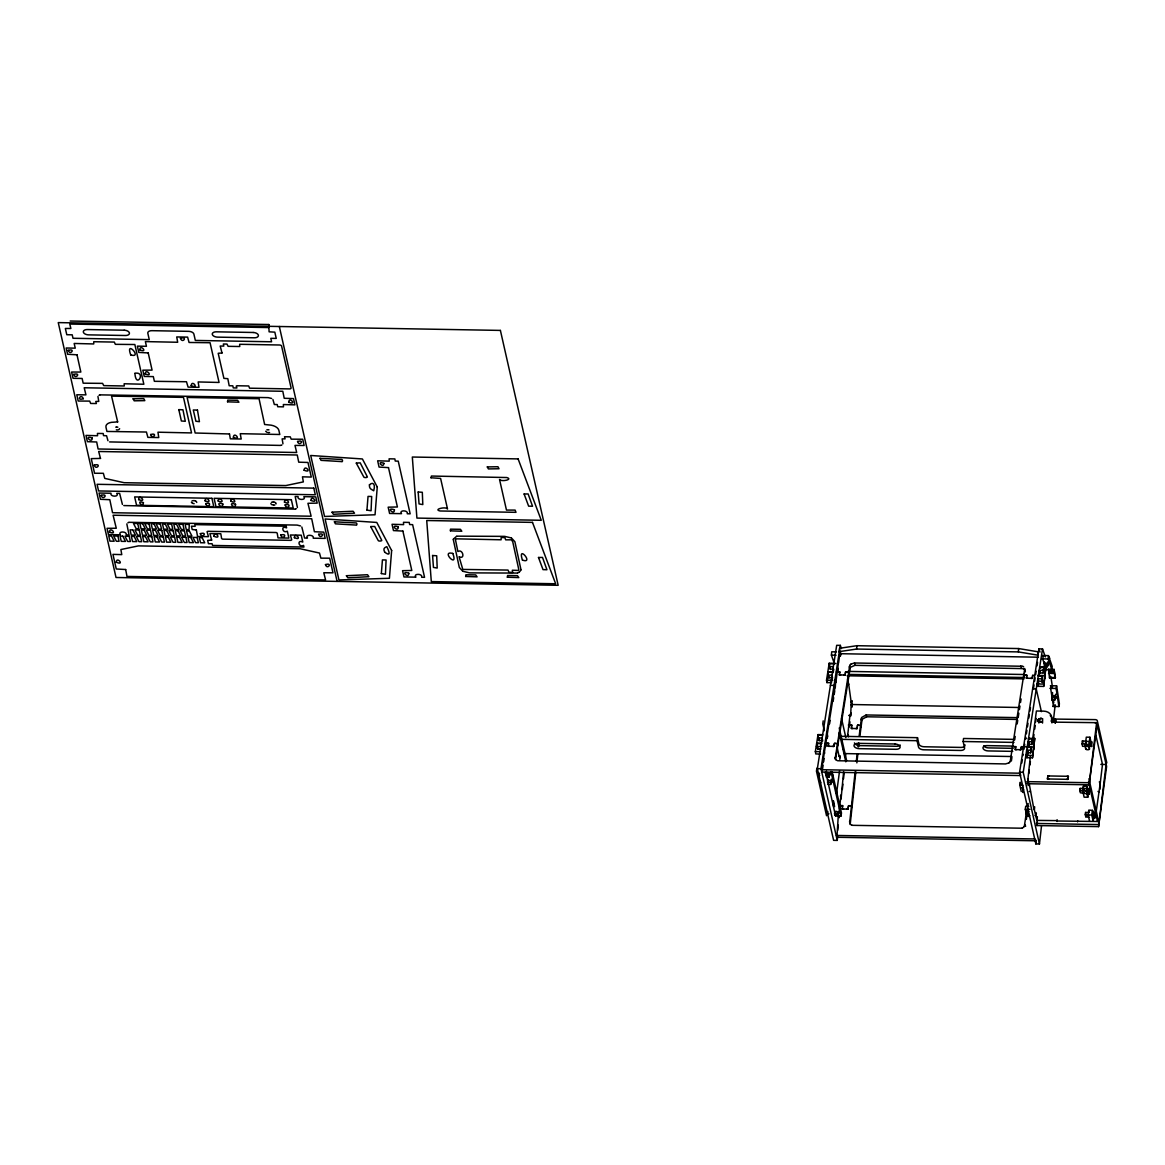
<?xml version="1.0" encoding="UTF-8"?>
<svg xmlns="http://www.w3.org/2000/svg" width="1165" height="1165" viewBox="0 0 1165 1165"><rect width="100%" height="100%" fill="white"/><g stroke="black" fill="none" stroke-linecap="round" stroke-linejoin="round"><path stroke-width="1.5" d="M833.325 800.996L832.931 804.025M839.382 755.619L839.222 756.697L837.14 747.406M1051.325 686.666L1051.209 685.763L1050.714 688.821L1053.466 706.441L1053.786 704.738M119.645 428.676L118.83 429.71M196.754 502.45L196.332 501.518M276.163 503.848L275.741 502.916M453.258 539.453L459.33 567.501L462.665 571.127M520.988 569.802L514.901 541.754L511.581 538.114M827.485 781.162C829.189 778.628 834.373 782.865 830.485 782.924M1050.16 675.977L1049.505 677.972L1048.515 669.263M834.475 664.341L834.723 663.497M1038.408 685.311L1038.19 686.287L1037.971 682.967M1040.316 667.967L1040.476 666.962L1040.622 667.793M1025.52 739.265L1025.841 738.377M1027.224 756.668L1027.079 757.672L1027.37 750.668L1027.617 752.692M1083.989 792.739L1083.858 793.569L1083.392 791.632M1087.629 792.812C1086.93 795.695 1086.901 786.681 1087.586 789.258M1029.146 739.091L1029.292 738.333L1029.452 739.163M1030.661 753.143L1031.316 747.391L1027.079 747.318M1031.112 750.304L1031.316 747.391M1032.001 744.639L1032.641 738.887L1028.418 738.814M1032.438 741.814L1032.641 738.887M1041.83 681.787L1042.486 676.035L1038.263 675.948M1042.078 681.875L1042.486 676.035M1043.17 673.283L1043.825 667.53L1039.588 667.458M1043.607 670.443L1043.825 667.53M818.558 773.662L819.592 773.225M834.082 662.798L831.402 655.138L831.723 651.803L836.397 651.876M839.193 651.643L839.514 648.293L856.901 645.701L1018.647 648.556L1038.102 651.803L1037.782 655.152L1018.341 651.905L856.595 649.051L839.193 651.643L840.577 654.934M840.285 654.759L840.606 651.41M856.595 649.051L856.901 645.701M852.066 700.879L851.935 707.286M1018.341 651.905L1018.647 648.556M1048.311 663.38L1047.393 666.715L1044.685 666.671L1044.452 661.793M1045.66 669.584L1051.879 669.686L1048.136 658.968L1048.442 655.618L1042.224 655.516M1051.879 669.686L1052.199 666.351L1048.442 655.618M1051.689 696.51C1053.48 693.932 1058.373 698.17 1054.908 698.869M1034.666 806.806L1034.404 809.995L1036.85 820.422L1056.247 820.611L1057.092 821.514M1035.51 840.781L836.921 837.271L838.319 814.976M839.397 808.991L840.897 795.972L841.246 798.957M841.174 797.952L843.62 771.594M845.237 757.279L845.644 753.697M850.96 712.893L850.596 716.155L851.193 704.519L1019.098 707.49M837.708 830.31L838.29 825.097M842.31 789.535L842.921 784.162M843.518 778.788L844.13 773.414M849.387 726.887L849.955 721.805M841.436 648.57L840.314 645.366L836.688 645.308L817.364 768.652L833.616 840.344L837.242 840.402L837.65 836.79M849.678 822.694L855.139 771.798M856.348 761.065L857.163 753.901M857.964 746.736L858.372 743.168M859.173 736.003L861.561 717.538L866.163 714.961L1018.05 717.64M850.173 824.514L855.853 771.827M856.857 762.886L857.862 753.93M858.678 746.765L859.086 743.197M859.887 736.032L862.071 719.344L866.673 716.781L1016.754 719.431M1024.341 826.349L1026.671 810.636M1026.38 819.403L1026.977 814.204M1027.778 807.141L1028.171 803.559M1041.51 825.898L1039.457 843.97L1035.831 843.911L1036.238 840.3M1053.553 719.227L1055.184 704.767M97.933 396.464L98.777 401.401L95.778 401.459L96.389 403.541L90.637 403.454L89.705 401.11L78.201 401.037L76.773 394.775L85.933 394.862L84.215 387.77L282.804 391.28L284.216 398.284L293.493 398.59L294.92 404.867L283.357 404.532L283.474 406.847L277.721 406.745L277.212 404.561L274.343 404.503L272.93 399.551M126.825 523.915L129.038 534.939L126.169 534.895C127.538 531.153 117.316 530.949 120.403 534.793L108.462 534.575L107.034 528.313L116.282 528.24L113.107 515.221L311.696 518.731L314.404 531.735L323.768 532.128L325.181 538.405L313.239 538.201C314.637 534.415 304.371 534.269 307.487 538.099L304.604 538.041L301.822 527.002M282.964 443.807L282.134 438.87L285.09 438.856L284.508 436.729L290.26 436.831L291.206 439.161L302.711 439.234L304.123 445.496L294.978 445.409L296.682 452.501L98.093 448.991L96.68 441.986L87.404 441.681L85.977 435.404L97.554 435.739L97.438 433.424L103.19 433.526L103.525 435.608L106.568 435.768L107.966 440.719M297.41 507.532L295.196 496.508L298.065 496.552C296.653 500.309 306.948 500.469 303.832 496.654L315.773 496.873L317.186 503.134L307.939 503.295L311.128 516.226L112.539 512.716L109.816 499.712L100.467 499.304L99.04 493.043L110.995 493.246C109.597 497.033 119.835 497.164 116.748 493.348L119.631 493.407L122.412 504.445M268.372 327.554L69.784 324.045L70.876 328.486L65.357 328.457L66.784 334.719L72.215 334.821L73.002 338.272L149.266 339.627L147.824 333.263A4.675 2.607 7.6 0 1 151.829 330.685L188.672 331.341A4.675 2.607 7.6 0 1 193.885 334.078L195.327 340.428L271.591 341.782L270.804 338.331L276.251 338.418L274.824 332.156L269.1 331.821L268.766 324.525L70.177 321.03M816.869 768.201L816.461 771.215L826.553 815.748M823.189 720.858L822.781 723.887L824.339 730.746M830.004 774.113L828.999 777.128L826.276 777.07L826.203 771.958M826.582 771.186C820.757 775.934 834.941 771.492 828.825 775.599M832.698 774.812L833.179 776.895L830.66 784.438L827.936 784.394L827.864 779.269M833.601 801.039L834.009 804.942M833.397 806.107L833.732 803.282M840.125 755.75L839.805 759.478M836.514 793.758L839.557 770.939M828.432 784.176L835.538 815.879L841.057 816.01L841.465 812.981L832.145 771.871M917.073 740.692L917.481 737.678L841.217 736.324L840.81 739.353L917.073 740.692L918.515 747.056A4.675 2.607 7.6 0 0 923.729 749.794L960.572 750.449A4.675 2.607 7.6 0 0 964.576 747.872L963.135 741.508L963.542 738.479L1014.38 739.382M1021.268 791.516L1019.841 785.239L1020.249 782.225L1020.962 785.356M1097.11 724.776L1089.1 784.817L1027.443 783.725L1030.384 756.056M1032.583 739.571L1036.399 711L1043.651 711.131A9.204 7.471 -12.8 0 1 1051.704 718.849L1051.922 722.897L1052.184 720.946A9.204 7.471 -12.8 0 0 1050.233 715.543M1027.443 783.725L1028.127 778.613M1028.812 773.502L1029.263 770.094M1029.947 764.968L1030.399 761.561M1033.297 739.862L1034.01 734.518M1034.724 729.159L1035.204 725.591M1035.67 722.009L1036.151 718.441M1029.831 815.617L1026.715 815.558L1025.302 809.282L1025.695 806.267L1028.812 806.311M1029.176 783.448L1033.981 809.573M1038.204 720.698C1041.568 721.718 1037.971 715.048 1038.612 721.659L1040.112 722.285M1042.544 723.072L1042.631 718.688L1038.714 718.907M1049.549 677.957L1054.966 678.045L1054.107 669.424L1048.689 669.336M1035.947 816.461L1036.355 813.432M1054.966 678.045L1055.17 676.53L1055.403 677.579L1049.985 677.477M1055.403 677.579L1054.107 669.424M1051.442 720.815L1051.908 722.111L1096.629 722.679L1106.59 766.585L1098.566 826.626L1036.923 825.548L1037.36 816.636M1036.923 825.548L1037.374 822.126M1055.636 720.261L1055.228 723.29L1055.33 718.922L1055.81 721.004L1051.15 720.931M1082.023 743.853L1082.431 740.838L1091.692 741.857L1091.649 746.459L1082.576 746.299L1082.023 743.853L1091.285 744.886L1091.649 746.459M1085.765 749.241L1085.081 746.255L1086.304 737.168L1089.93 737.241L1090.95 741.726M1079.853 790.656L1080.159 788.399L1089.231 788.559L1089.231 794.181L1080.334 792.753L1079.853 790.656L1083.421 791.224M1088.401 792.375L1087.761 797.239L1084.12 797.18L1082.707 790.904L1083.363 786.04M1089.392 749.313L1088.707 746.314L1089.93 737.241M1083.523 790.409L1083.829 788.443L1083.96 789.2M1091.285 744.886L1091.692 741.857M1087.761 797.239L1086.333 790.977L1086.989 786.098M1089.1 784.817L1096.629 722.679M1089.333 817.364L1085.78 816.796L1085.299 814.699L1085.605 812.442L1089.231 812.5M1089.231 788.559L1089.231 794.181M1085.78 816.796L1085.605 812.442M1089.581 821.223L1088.154 814.947L1088.809 810.083M1093.629 818.034L1093.207 821.281L1091.78 815.019L1092.435 810.141M1095.974 813.199L1100.313 782.72L1099.265 781.977M1099.92 789.258L1099.964 783.259M1057.063 819.709L1057.456 821.005L1097.517 821.5L1097.925 818.471L1088.926 778.744M1098.566 826.626L1106.109 764.488L1100.823 764.4M851.702 700.704L850.974 702.728M820.466 754.032L815.791 753.944L815.354 751.6L818.019 734.605L822.679 734.678M831.635 682.675L826.961 682.588L826.524 680.244L829.189 663.235L835.421 663.351M817.874 749.386L816.563 746.445L817.014 743.605L821.238 743.678M819.199 740.882L817.903 737.94L818.34 735.1L822.577 735.173M829.043 678.03L827.747 675.074L828.184 672.249L832.422 672.322M830.368 669.525L829.072 666.584L829.509 663.744L833.747 663.817M817.917 740.343L818.019 734.605M826.961 682.588L827.762 677.491M817.888 746.969L817.713 748.877L820.801 749.037M833.164 672.671L833.689 669.336M837.242 840.402L820.99 768.711L840.314 645.366M821.602 769.715L1020.205 773.211L1020.642 775.555L822.039 772.06L821.602 769.715L835.786 680.899L834.752 680.2M1038.364 657.206L839.776 653.696L838.582 662.958L837.213 663.526M822.039 772.06L823.102 765.274M823.64 761.881L824.165 758.502M826.058 746.445L826.582 743.11M829.582 723.887L830.135 720.392M833.135 701.199L833.689 697.704M834.227 694.224L834.781 690.729M835.32 687.234L835.596 681.263M837.751 671.739L838.276 668.419M835.203 758.43L849.766 665.404M850.202 667.749L835.538 759.667L835.101 757.323M1024.763 668.492L1010.201 761.517M1011.366 761.036L1011.904 757.57M1014.657 739.993L1015.225 736.426M1017.176 723.931L1017.729 720.363M1018.297 716.795L1018.851 713.228M1019.404 709.66L1019.972 706.092M1020.525 702.524L1021.079 698.956M1022.739 746.736C1020.292 745.294 1022.171 751.105 1019.71 749.663M1033.923 675.38C1031.462 673.938 1033.355 679.748 1030.894 678.307M1035.831 843.911L1019.593 772.22L1038.903 648.876L1042.529 648.934L1045.325 656.929M1021.792 763.046L1022.317 759.653M1023.948 749.27L1024.734 744.26M1026.38 733.775L1026.918 730.28M1027.472 726.785L1028.011 723.305M1028.841 718.062L1029.379 714.582M1029.933 711.087L1030.472 707.592M1033.486 688.399L1034.025 684.904M1034.607 681.234L1035.117 677.899M1035.641 674.564L1036.166 671.244M1036.996 665.899L1037.549 662.419M1039.457 843.97L1023.22 772.293L1042.529 648.934M1027.836 747.668L1028.884 740.998M1039.005 676.297L1039.792 671.302M1027.486 755.007L1028.011 751.673M1028.797 746.678L1029.321 743.343M1042.471 682.544L1042.209 678.278M1026.278 757.658L1032.51 757.774L1034.738 738.421L1028.506 738.319M1037.462 686.302L1043.68 686.418L1045.908 667.064L1039.69 666.948M1032.51 757.774L1034.738 738.421M1043.68 686.418L1045.908 667.064M1030.443 791.297L1029.219 791.574M840.562 654.191L840.562 655.851M1056.116 696.787L1054.762 700.049L1052.039 700.005L1052.548 692.505M1052.228 694.107L1051.82 696.83M1052.505 694.398L1051.951 698.068M1052.039 700.005L1052.636 696.728M1052.679 706.427L1058.912 706.529L1056.131 688.457L1056.611 685.836L1050.393 685.734M1058.912 706.529L1059.393 703.908L1056.611 685.836M1046.52 669.322L1042.748 659.346L1043.199 656.07M843.081 748.877L843.3 749.707M835.669 815.806L835.888 813.956L835.028 813.752M1047.393 666.715L1047.786 661.851M1086.275 746.153L1086.275 741.552M1089.901 746.226L1089.785 741.29L1090.149 742.702M1038.073 720.494L1038.423 719.242M1023.161 754.265L1023.016 755.575M839.397 817.655L838.567 816.33M830.66 784.438L831.184 779.327M837.664 815.383L837.198 813.287L834.475 813.243L834.941 815.34L837.664 815.383L840.183 807.84L839.717 805.758M832.116 679.341L832.014 680.957M848.644 683.87L851.397 703.776M1054.762 700.049L1054.369 697.471L1055.723 694.209M827.383 738.071L827.412 736.295M453.316 539.191L456.593 536.293M520.93 570.049L519.284 572.131M1077.727 820.801L1077.61 821.878M1023.598 827.208L1024.457 826.233M830.062 668.128L830.485 669.132L833.528 669.103M1044.131 663.73C1045.558 661.778 1050.976 664.967 1047.175 665.04M1028.287 743.314L1028.724 745.658M1026.947 751.804L1027.384 754.148M849.94 665.069L850.829 664.21M850.887 664.137L854.484 662.987L1022.666 666.278M1009.065 762.798L1010.04 761.852M851.63 726.246L851.761 725.111L850.479 725.096M847.669 735.785L847.625 734.533M842.528 806.777L842.659 805.656L841.378 805.627M842.412 807.884L842.28 809.005L843.562 809.034M1023.496 827.325L1022.142 828.067M1039.18 721.004L1039.311 719.985M1090.498 741.435L1089.785 740.154M1085.94 748.323C1084.557 750.158 1090.455 750.376 1089.566 748.381M1068.232 777.375L1068.378 776.298L1067.096 776.283M851.499 727.339L851.382 728.475L852.663 728.489M1087.105 787.176C1087.615 785.822 1082.387 785.705 1083.479 787.103M839.645 672.948L839.805 671.943L838.523 671.928M828.475 744.319L828.621 743.314L827.339 743.285M828.315 745.28L828.155 746.284L829.451 746.314M1026.715 676.253L1026.875 675.249L1025.593 675.234M1026.569 677.229L1026.409 678.234L1027.69 678.248M1032.641 675.351L1032.481 676.355M1039.748 671.637C1039.195 674.593 1046.272 672.351 1043.272 669.671M1025.826 737.256L1025.783 738.479M1015.399 748.585L1015.239 749.59L1016.521 749.605M1033.85 749.27L1033.413 746.925L1021.457 746.721L1021.297 747.712M1047.583 777.9L1047.451 778.963L1048.733 778.992M1008.934 762.915L1005.482 763.934L837.751 760.745M828.941 676.443L829.16 677.622L832.407 677.506M839.499 673.923L839.339 674.928L840.62 674.943M1015.545 747.61L1015.793 746.707L1014.424 746.59M850.552 667.254L854.921 665.332L1023.103 668.623M1100.255 782.938L1102.483 764.429L1095.828 735.071M1093.163 813.913C1093.629 821.398 1091.59 813.097 1093.032 813.301M192.021 500.906L193.448 500.571M271.445 502.304L272.858 501.969M517.653 572.947L519.007 572.306M1021.894 828.213L852.285 825.315M99.025 395.314L99.855 394.979M281.042 445.292L281.872 444.957M127.917 522.765L128.747 522.43M295.488 509.018L296.318 508.683M840.431 796.205L840.999 794.88M1041.423 722.125L1040.578 722.3M826.64 734.94L827.485 736.542M115.728 427.147L116.529 427.031M266.843 429.812L267.644 429.696M269.566 432.506L268.11 432.594M274.911 504.955L274.037 505.086M456.971 536.162L504.663 536.366L511.202 537.924M517.275 573.078L469.582 572.874L463.044 571.316M827.805 811.481L827.776 813.621M1023.409 787.394L1021.953 787.598L1023.511 789.608M100.132 394.862L268.198 397.629L271.634 398.474M280.692 445.423L109.597 441.914M129.009 522.313L297.075 525.08L300.512 525.925M295.196 509.134L123.796 505.566M828.941 813.811L828.024 813.752M849.008 805.539L848.295 806.879M1041.918 680.52L1042.719 681.627L1042.165 679.37M1031.637 741.027C1034.68 742.265 1030.311 746.255 1028.229 743.678M1040.476 718.077L1041.335 718.091M117.84 429.943L116.325 429.812M831.402 655.138L836.077 655.225M1041.903 658.851L1048.136 658.968M1044.146 665.142L1046.854 665.186M829.072 666.584L833.31 666.657M1043.374 670.356L1039.151 670.283L1039.69 673.224M1048.485 670.851L1053.903 670.938M1048.718 671.885L1054.136 671.987M1048.515 673.399L1053.932 673.501M847.902 671.404L1024.836 674.52M827.864 671.739L833.193 671.826M836.383 671.885L839.805 671.943L839.339 674.928L845.091 675.03L845.251 674.025M1037.753 675.438L1044.583 675.569L1045.02 677.913M849.081 674.418L1024.268 677.506M827.747 675.074L831.97 675.147L832.524 678.088M1042.049 678.86L1037.811 678.787L1038.641 683.185M847.101 675.787L1024.02 678.904M826.524 680.244L832.757 680.345M1037.025 683.957L1043.243 684.059M1049.913 688.355L1056.131 688.457M830.412 685.37L834.038 685.428L834.824 688.923M1032.627 688.937L1036.253 688.996L1041.394 711.655M1051.646 697.413L1054.369 697.471M1051.383 719.023L1095.216 719.621A1.835 1.019 7.6 0 1 1097.27 720.698L1106.75 762.507A1.835 1.019 7.6 0 1 1106.051 763.395M1051.558 721.324L1054.281 721.383M1042.238 721.718L1038.379 721.368M848.338 725.052L851.761 725.111L851.382 728.475L857.134 728.576L857.265 727.441M817.903 737.94L822.126 738.013L822.679 740.94M1032.205 741.726L1027.967 741.654L1028.797 746.051M963.135 741.508L1013.972 742.411M1085.081 746.255L1088.707 746.314M1013.317 746.081L987.003 745.615A4.675 2.607 7.6 0 0 982.998 748.192A4.675 2.607 7.6 0 0 988.197 750.93L1012.764 751.367M822.009 743.197L816.68 743.095L817.116 745.44M825.213 743.255L828.621 743.314L828.155 746.284L833.922 746.386L834.082 745.382M1012.822 746.561L1015.793 746.707L1015.239 749.59L1020.991 749.692L1021.152 748.687M1013.171 748.338L988.604 747.901A4.675 2.607 7.6 0 1 983.711 745.862M816.563 746.445L820.801 746.517M1030.879 750.216L1026.642 750.144L1027.457 754.541M815.354 751.6L820.029 751.687M1025.841 755.313L1032.073 755.43M844.028 753.58L1011.934 756.536M817.364 768.652L820.99 768.711M1019.593 772.22L1023.22 772.293M825.796 774.987L828.519 775.031L828.999 777.128M1026.962 781.642L1088.62 782.72M1019.841 785.239L1022.957 785.297M827.456 782.298L830.179 782.356M1082.707 790.904L1086.333 790.977M839.251 805.598L842.659 805.656L842.28 809.005L848.033 809.107L848.164 807.986M1025.302 809.282L1029.962 809.369M1088.154 814.947L1091.78 815.019M1035.03 815.558L1035.816 815.646L1035.903 812.587M1036.442 823.451L1098.1 824.543M836.412 835.451L1035.001 838.96M268.11 429.71L268.969 429.841M116.995 427.031L117.854 427.176M273.338 501.984L274.27 502.144M273.571 505.071L271.984 504.693M193.914 500.586L194.846 500.732M194.147 503.673L192.56 503.295M847.625 684.947L848.673 684.336L847.596 679.02M1028.069 785.53L1029.103 785.079L1027.85 780.696M1030.544 749.503C1033.122 751.469 1028.928 754.396 1026.889 752.168M821.893 740.561L819.053 740.387L819.039 738.028M1085.299 814.699L1088.867 815.282M1097.998 791.443L1099.076 792.011M819.665 775.584L818.631 773.851M852.008 825.271L850.829 824.514M1023.656 666.875L1022.826 666.38M836.237 760.017L837.14 760.527M267.003 432.332L265.707 431.254M1028.87 811.437L1027.399 811.641L1028.054 813.505M274.707 502.29L275.464 502.683M195.283 500.877L196.04 501.27M837.489 813.869C841.989 813.796 834.621 809.253 834.839 812.471M1024.195 669.263L1023.263 668.725M846.838 672.074L845.557 672.045L845.397 673.05M824.179 751.614L824.704 753.274M838.698 814.961L839.208 817.014L839.339 815.879M1088.926 811.146C1088.649 808.991 1096.061 810.461 1093.28 814.408M839.514 756.74L840.329 757.614M271.605 504.489L270.79 503.615M192.181 503.091L191.366 502.217M843.81 675.001L845.091 675.03L845.557 672.045L848.44 672.103L848.877 674.448M832.64 746.372C835.072 747.799 833.223 741.989 835.669 743.43M1049.126 775.963L1047.845 775.934L1047.714 777.011M855.853 728.547C858.445 730.106 856.202 723.669 858.794 725.242M850.086 714.334L847.8 734.183L848.499 736.833M846.751 809.093L848.033 809.107L848.426 805.758L851.295 805.801L851.804 807.622M1066.689 779.298L1067.97 779.327L1068.116 778.264M848.673 715.441L850.13 715.893M820.772 782.676L820.291 781.162M1042.034 680.2L1041.437 681.379L1038.073 680.811M1032.321 677.331L1032.175 678.336L1026.409 678.234L1026.875 675.249L1024.006 675.205L1024.443 677.549M834.227 744.42L834.388 743.416L837.256 743.459L837.693 745.804M857.294 726.232L857.513 725.212L860.396 725.271L860.906 727.091M849.868 823.262L850.392 824.077M1049.155 656.856L1049.694 658.385M1038.903 648.876L1040.025 652.065M1028.506 741.843L1028.943 744.187M1025.098 824.543L1025.608 826.364M866.163 714.961L866.673 716.781M861.11 718.951L861.619 720.756M851.193 704.519L851.702 706.34M838.349 663.555L835.888 682.224M849.533 821.442L850.042 823.262M1082.431 740.838L1082.984 743.27M1088.518 781.773L1097.517 821.5M1080.159 788.399L1080.639 790.482M1039.005 718.63L1039.486 720.713M1038.219 719.577L1038.918 723.014M1038.059 720.13L1038.539 722.213M917.481 737.678L918.923 744.027A4.675 2.607 7.6 0 0 924.122 746.765L960.979 747.42A4.675 2.607 7.6 0 0 964.97 744.843M841.538 718.528L845.877 737.707M839.237 727.965L846.62 760.512M839.222 732.712L845.819 761.823M830.965 771.478L841.057 816.01M834.606 806.631L833.951 803.399M825.577 771.929L827.645 780.739M279.323 326.506L337.093 581.393M268.766 324.525L269.333 327.03M848.149 736.236L848.426 735.348M1024.88 669.598L1025.317 671.943L1025.2 670.836M1020.831 665.914L1021.268 668.273M1027.632 750.245L1028.171 753.187M1021.457 746.721L1021.894 749.066M854.484 662.987L854.921 665.332M849.314 666.497L849.751 668.841M839.776 653.696L840.213 656.055M829.189 663.235L829.626 665.579M827.237 733.761L827.674 736.105M1050.874 676.734L1052.49 687.248M1053.306 699.655L1053.815 702.903M1052.344 719.46L1052.053 720.174M1028.36 813.505L1028.564 816.549L1027.778 809.893M1022.914 789.462L1023.103 792.506L1022.433 787.38M854.44 742.891A4.675 2.607 7.6 0 0 859.654 745.629L896.497 746.27A4.675 2.607 7.6 0 0 900.181 745.018M1106.342 765.536A1.835 1.019 7.6 0 1 1106.226 766.06M1094.823 722.649A1.835 1.019 7.6 0 1 1096.862 723.727M68.284 350.345C69.885 356.111 76.206 348.073 68.284 350.345M73.73 374.387C75.346 380.154 81.696 372.13 73.73 374.387M77.007 354.801L80.836 372.057L71.618 372.043L73.046 378.305L82.118 378.465L83.181 383.183L102.578 383.372L103.729 385.615L124.247 385.979L124.145 383.766L143.848 384.246L134.849 344.52L115.364 344.33L114.301 342.073L93.768 341.724L93.724 343.952L74.167 343.457L75.244 348.16L66.172 348L67.599 354.262L77.007 354.801M83.341 398.678C75.871 401.386 80.997 392.911 83.341 398.678M92.253 437.967C92.312 444.404 83.108 434.734 92.253 437.967M94.292 465.155C95.821 470.878 102.36 463.073 94.365 465.024M100.496 458.428L91.249 458.631L94.554 473.252L103.35 473.296L104.763 478.393L124.087 482.703L285.833 485.557L303.351 481.902L302.449 476.82L311.288 477.068L307.968 462.461L298.735 462.185L297.25 455.005L98.661 451.496L100.496 458.428M101.151 495.387C102.666 501.154 109.262 493.261 101.209 495.271M109.452 532.012C118.262 535.711 109.787 525.692 109.452 532.012M116.311 562.244C125.223 566.03 116.485 555.792 116.311 562.244M117.665 421.89L113.85 422.181A9.204 5.126 7.6 0 0 105.971 427.249L106.918 431.443L146.426 432.026L147.882 437.37L158.76 437.559L157.959 432.2L191.541 432.929L183.488 397.382L111.563 396.115L117.665 421.89M125.674 569.525L126.985 576.442L325.574 579.952L323.797 572.758L332.986 572.816L329.666 558.195L320.885 558.151L319.472 553.04L300.148 548.744L138.402 545.89L120.883 549.545L121.772 554.627L112.947 554.365L116.267 568.986L125.674 569.525M130.713 354.874C143.237 358.82 124.99 338.942 130.713 354.874M133.116 398.809L134.208 400.818L144.839 400.644L143.746 398.634L133.116 398.809M134.907 373.397C136.043 389.387 146.586 371.344 134.965 373.266M138.65 499.61C147.795 503.207 138.62 493.217 138.65 499.61M139.785 349.835C148.8 353.621 139.917 343.34 139.785 349.835M143.441 502.639C142.946 508.479 135.344 499.406 143.441 502.639M145.232 373.878C154.188 377.635 145.479 367.412 145.232 373.878M148.217 352.937L152.076 370.106L142.829 370.179L144.242 376.441L153.314 376.601L154.377 381.304L186.473 381.741L188.089 387.115L198.982 387.304L198.167 381.945L219.064 382.455L210.064 342.728L189.065 342.466L187.609 337.122L176.731 336.933L177.677 342.262L145.377 341.593L146.441 346.296L137.383 346.136L138.795 352.398L148.217 352.937M150.62 434.53C152.28 440.297 158.527 432.23 150.62 434.53M178.813 409.629L181.376 420.987L185.293 421.293L182.949 409.789L178.813 409.629M180.4 338.272C182.424 344.17 188.235 336.146 180.473 338.156M191.133 385.615C199.754 389.43 191.905 379.207 191.206 385.499M196.361 529.959L197.569 536.482L208.448 536.672L207.079 531.677L207.865 531.298L276.163 532.507L277.183 533.046L278.013 537.895L288.891 538.084L287.333 531.196C282.585 534.007 280.416 524.891 286.59 527.876L286.211 526.231L194.875 524.614L195.152 526.332L191.439 526.201L192.196 529.522L196.361 529.959M197.468 410.095L199.433 421.672L195.895 421.249L193.303 409.978L197.468 410.095M200.307 533.628C201.836 539.439 208.433 531.458 200.307 533.628M205.011 500.775C213.69 504.489 205.666 494.397 205.011 500.775M205.652 503.615C207.909 509.615 213.268 501.212 205.652 503.615M211.651 540.094L207.661 540.385L208.419 543.706L212.088 543.72L212.598 545.438L303.934 547.04L303.555 545.395C298.721 548.191 296.682 539.016 302.798 542.075L301.24 535.186L290.362 534.997L291.731 539.846L290.944 540.356L222.646 539.147L221.627 538.609L220.797 533.759L209.918 533.57L211.651 540.094M213.894 536.264C222.646 540.05 214.462 529.755 213.894 536.264M218.059 501.008C226.957 504.634 218.467 494.776 218.132 500.877M222.02 352.98L218.205 353.286L223.898 378.377L227.816 378.669L229.185 385.746L232.811 385.819L233.277 387.901L236.903 387.974L236.247 386.11L237.048 385.746L248.698 385.965L249.601 388.193L289.488 388.906A1.835 1.019 7.6 0 0 291.075 387.887L281.595 346.078A1.835 1.019 7.6 0 0 279.542 345L239.655 344.287L239.757 346.515L228.107 346.325L226.957 344.068L223.331 344.01L223.811 346.092L220.185 346.034L222.02 352.98M222.864 504.052C222.646 510.634 213.865 500.702 222.864 504.052M227.495 401.823L238.912 402.202L237.573 400.279L227.743 400.119L227.554 401.707M229.49 433.963L230.321 438.826L241.199 439.016L240.252 433.686L279.804 434.487L278.857 430.307A9.204 5.126 7.6 0 0 268.605 424.919L264.63 424.482L259.052 398.721L187.114 397.454L195.167 433.001L229.49 433.963M230.757 501.227C239.772 504.867 230.845 494.892 230.757 501.227M233.364 437.326C242.145 441.113 233.83 430.861 233.364 437.326M235.563 504.27C235.592 510.896 226.403 500.95 235.563 504.27M280.75 535.055C282.6 540.939 288.702 532.769 280.75 535.055M284.435 502.173C293.231 505.916 284.988 495.664 284.435 502.173M285.075 505.013C287.085 510.911 292.896 502.887 285.134 504.882M288.658 402.173C297.308 405.988 289.328 395.823 288.716 402.041M294.352 537.677C303.293 541.434 294.614 531.196 294.352 537.677M297.556 441.462C299.23 447.302 305.492 439.074 297.556 441.462M304.08 470.209C312.788 473.937 304.589 463.816 304.08 470.209M310.924 500.44C319.909 504.023 311.07 494.222 310.997 500.324M318.613 534.356C320.331 540.196 326.477 531.983 318.613 534.356M325.472 564.588C327.161 570.384 333.248 562.258 325.472 564.588M369.422 484.858C369.101 489.096 371.519 489.227 373.717 490.785C375.756 483.926 372.771 481.524 369.422 484.858M383.911 463.364C383.635 469.16 375.683 460.175 383.911 463.364M384.683 552.152C388.702 555.137 391.222 555.647 386.824 546.662C384.741 547.565 382.775 548.293 384.683 552.152M388.484 467.616L397.411 506.979L388.163 507.183L389.591 513.459L401.532 513.663C398.415 509.877 408.653 509.95 407.284 513.765L410.167 513.823L398.241 461.165L395.241 461.049L394.862 458.923L389.095 458.821L389.226 461.151L377.649 460.801L379.076 467.078L388.484 467.616M394.425 509.746C394.702 516.197 385.091 506.6 394.425 509.746M398.299 526.857C398.43 533.424 389.139 523.58 398.299 526.857M402.886 531.094L411.798 570.471L402.551 570.675L403.978 576.952L415.92 577.156C412.789 573.355 423.041 573.442 421.672 577.257L424.555 577.316L412.628 524.658L409.629 524.541L409.25 522.415L403.483 522.313L403.614 524.629L392.037 524.294L393.464 530.57L402.886 531.094M408.813 573.238C408.842 579.719 399.682 570.005 408.813 573.238M431.006 477.767L440.603 478.436L447.535 509.047C446.166 506.207 432.827 509.367 440.035 510.984L516.008 512.323L515.09 510.095L506.469 510.081L499.537 479.485C501.11 482.077 513.561 479.529 506.848 477.534L431.4 476.048L431.006 477.767M450.374 530.847L461.791 531.225L460.452 529.303L450.476 529.172L450.433 530.73M452.806 553.448C458.762 569.554 440.035 550.113 452.806 553.448M455.457 539.672L457.874 551.496C462.898 548.467 465.505 559.972 459.068 556.724L462.811 569.423L507.984 570.078L509.047 572.321L512.687 572.394L512.309 570.238L518.367 570.413L518.789 569.568L512.746 541.798L511.435 539.817L505.712 539.846L504.794 537.618L501.168 537.546L501.11 539.788L455.879 538.827L455.457 539.672M465.651 576.471L477.068 576.85L475.728 574.913L465.898 574.767L465.651 576.471M487.305 466.917L488.397 468.927L499.028 468.752L497.936 466.743L487.305 466.917M507.357 577.214L518.774 577.592L517.435 575.656L507.605 575.495L507.357 577.214M522.43 560.059C534.604 564.457 517.042 543.778 522.43 560.059M189.327 524.425L189.007 529.624L186.284 529.58L185.104 524.352L189.327 524.425M356.272 463.131L363.655 476.703C363.422 478.116 368.708 477.723 367.135 476.412L360.218 462.884L356.315 463.044M366.917 510.095L371.067 510.751L371.693 496.508L368.038 496.406L366.96 510.008M370.674 526.609L378.043 540.196C377.795 541.609 383.125 541.186 381.538 539.89L374.708 526.493L370.703 526.536M377.256 487.014L375.043 514.784L324.54 516.459L310.72 455.486L362.388 458.952L377.256 487.014M381.304 573.573L385.455 574.243L386.081 559.986L382.426 559.899L381.348 573.5M391.644 550.506L389.43 578.277L338.928 579.952L325.108 518.964L376.776 522.444L391.644 550.506M1047.845 775.934L1047.451 778.963L1067.97 779.327L1068.378 776.298L1047.845 775.934M1094.678 812.602L1094.678 818.223L1094.678 812.602M320.026 458.311L320.987 460.35L341.039 461.558C343.151 462.767 342.932 458.704 340.995 459.432L320.026 458.311M334.413 521.789L335.374 523.842L355.427 525.036C357.524 526.26 357.364 522.182 355.383 522.91L334.413 521.789M418.177 492.009L419.05 503.921L422.808 504.576L422.312 492.285L418.177 492.009M432.579 555.501L433.438 567.399L437.195 568.054L436.7 555.778L432.579 555.501M332.04 512.236L333.408 514.289L354.524 513.212L353.141 511.246L332.098 512.149M346.427 575.714L347.796 577.767L368.912 576.704L367.528 574.738L346.427 575.714M524.104 493.989L528.633 506.149L532.536 506.251L528.124 493.945L524.104 493.989M538.492 557.482L543.021 569.627L546.924 569.743L542.511 557.438L538.492 557.482M500.397 330.409L58.25 322.603L116.019 577.49L558.166 585.296L500.397 330.409M124.189 330.205L87.346 329.549A4.675 2.607 7.6 0 0 83.341 332.127A4.675 2.607 7.6 0 0 88.555 334.865L125.398 335.505A4.675 2.607 7.6 0 0 129.402 332.942A4.675 2.607 7.6 0 0 124.189 330.205M253.155 332.476L216.311 331.821A4.675 2.607 7.6 0 0 212.307 334.399A4.675 2.607 7.6 0 0 217.52 337.136L254.363 337.792A4.675 2.607 7.6 0 0 258.368 335.214A4.675 2.607 7.6 0 0 253.155 332.476M518.105 458.908L412.323 457.029L416.91 518.09L541.274 520.289L518.105 458.908M313.793 488.135L97.074 484.305L98.574 490.946L315.293 494.776L313.793 488.135M211.899 498.285L134.659 496.916L136.553 505.275L213.792 506.644L211.899 498.285M291.323 499.683L214.083 498.314L215.976 506.673L293.216 508.042L291.323 499.683M532.492 522.386L426.725 520.522L431.298 581.583L555.661 583.767L532.492 522.386M137.718 523.522L133.48 523.449L136.174 528.692L138.897 528.75L137.718 523.522M142.611 523.609L139.887 523.551L141.067 528.779L145.305 528.852L142.611 523.609M149.018 523.711L144.78 523.638L147.474 528.895L150.198 528.939L149.018 523.711M153.911 523.799L151.188 523.755L152.367 528.983L156.605 529.056L153.911 523.799M160.319 523.915L156.081 523.842L158.775 529.099L161.498 529.143L160.319 523.915M165.212 524.002L162.488 523.959L163.683 529.187L167.906 529.26L165.212 524.002M171.619 524.119L167.381 524.046L170.09 529.303L172.799 529.347L171.619 524.119M176.512 524.206L173.789 524.163L174.983 529.376L179.206 529.463L176.512 524.206M182.92 524.323L178.696 524.235L181.391 529.493L184.099 529.551L182.92 524.323M132.766 529.886L130.058 529.842L131.237 535.07L135.475 535.143L132.766 529.886M139.174 530.002L134.951 529.929L137.645 535.172L140.368 535.23L139.174 530.002M144.081 530.09L141.358 530.031L142.538 535.259L146.775 535.347L144.081 530.09M150.489 530.206L146.251 530.119L148.945 535.376L151.668 535.419L150.489 530.206M155.382 530.279L152.659 530.235L153.838 535.463L158.076 535.536L155.382 530.279M161.789 530.395L157.552 530.323L160.246 535.58L162.969 535.623L161.789 530.395M166.682 530.483L163.959 530.439L165.139 535.667L169.376 535.74L166.682 530.483M173.09 530.599L168.852 530.526L171.546 535.784L174.269 535.827L173.09 530.599M177.983 530.687L175.26 530.643L176.454 535.871L180.677 535.944L177.983 530.687M184.39 530.803L180.153 530.73L182.861 535.973L185.57 536.031L184.39 530.803M189.283 530.89L186.56 530.832L187.754 536.06L191.977 536.133L189.283 530.89M111.491 535.973L108.767 535.915L109.947 541.143L114.185 541.215L111.491 535.973M117.898 536.075L113.66 536.002L116.354 541.259L119.078 541.303L117.898 536.075M122.791 536.162L120.068 536.118L121.247 541.346L125.485 541.419L122.791 536.162M129.198 536.279L124.961 536.206L127.655 541.463L130.378 541.507L129.198 536.279M134.091 536.366L131.368 536.322L132.548 541.55L136.786 541.623L134.091 536.366M140.499 536.482L136.261 536.41L138.955 541.652L141.679 541.71L140.499 536.482M145.392 536.57L142.669 536.512L143.863 541.74L148.086 541.812L145.392 536.57M151.799 536.672L147.562 536.599L150.27 541.856L152.979 541.9L151.799 536.672M156.853 536.774L154.13 536.716L155.309 541.943L159.547 542.016L156.853 536.774M163.26 536.876L159.023 536.803L161.717 542.06L164.44 542.104L163.26 536.876M168.153 536.963L165.43 536.919L166.61 542.147L170.847 542.22L168.153 536.963M174.561 537.08L170.323 537.007L173.017 542.264L175.74 542.308L174.561 537.08M179.454 537.167L176.731 537.123L177.91 542.351L182.148 542.424L179.454 537.167M185.861 537.283L181.624 537.211L184.318 542.453L187.041 542.511L185.861 537.283M190.754 537.371L188.031 537.313L189.225 542.541L193.448 542.613L190.754 537.371M197.162 537.473L192.924 537.4L195.633 542.657L198.341 542.701L197.162 537.473M202.055 537.56L199.332 537.516L200.526 542.744L204.749 542.817L202.055 537.56M894.88 743.998L858.037 743.343A4.675 2.607 7.6 0 0 854.032 745.92A4.675 2.607 7.6 0 0 859.246 748.658L896.089 749.299A4.675 2.607 7.6 0 0 900.094 746.736A4.675 2.607 7.6 0 0 894.88 743.998"/></g></svg>
